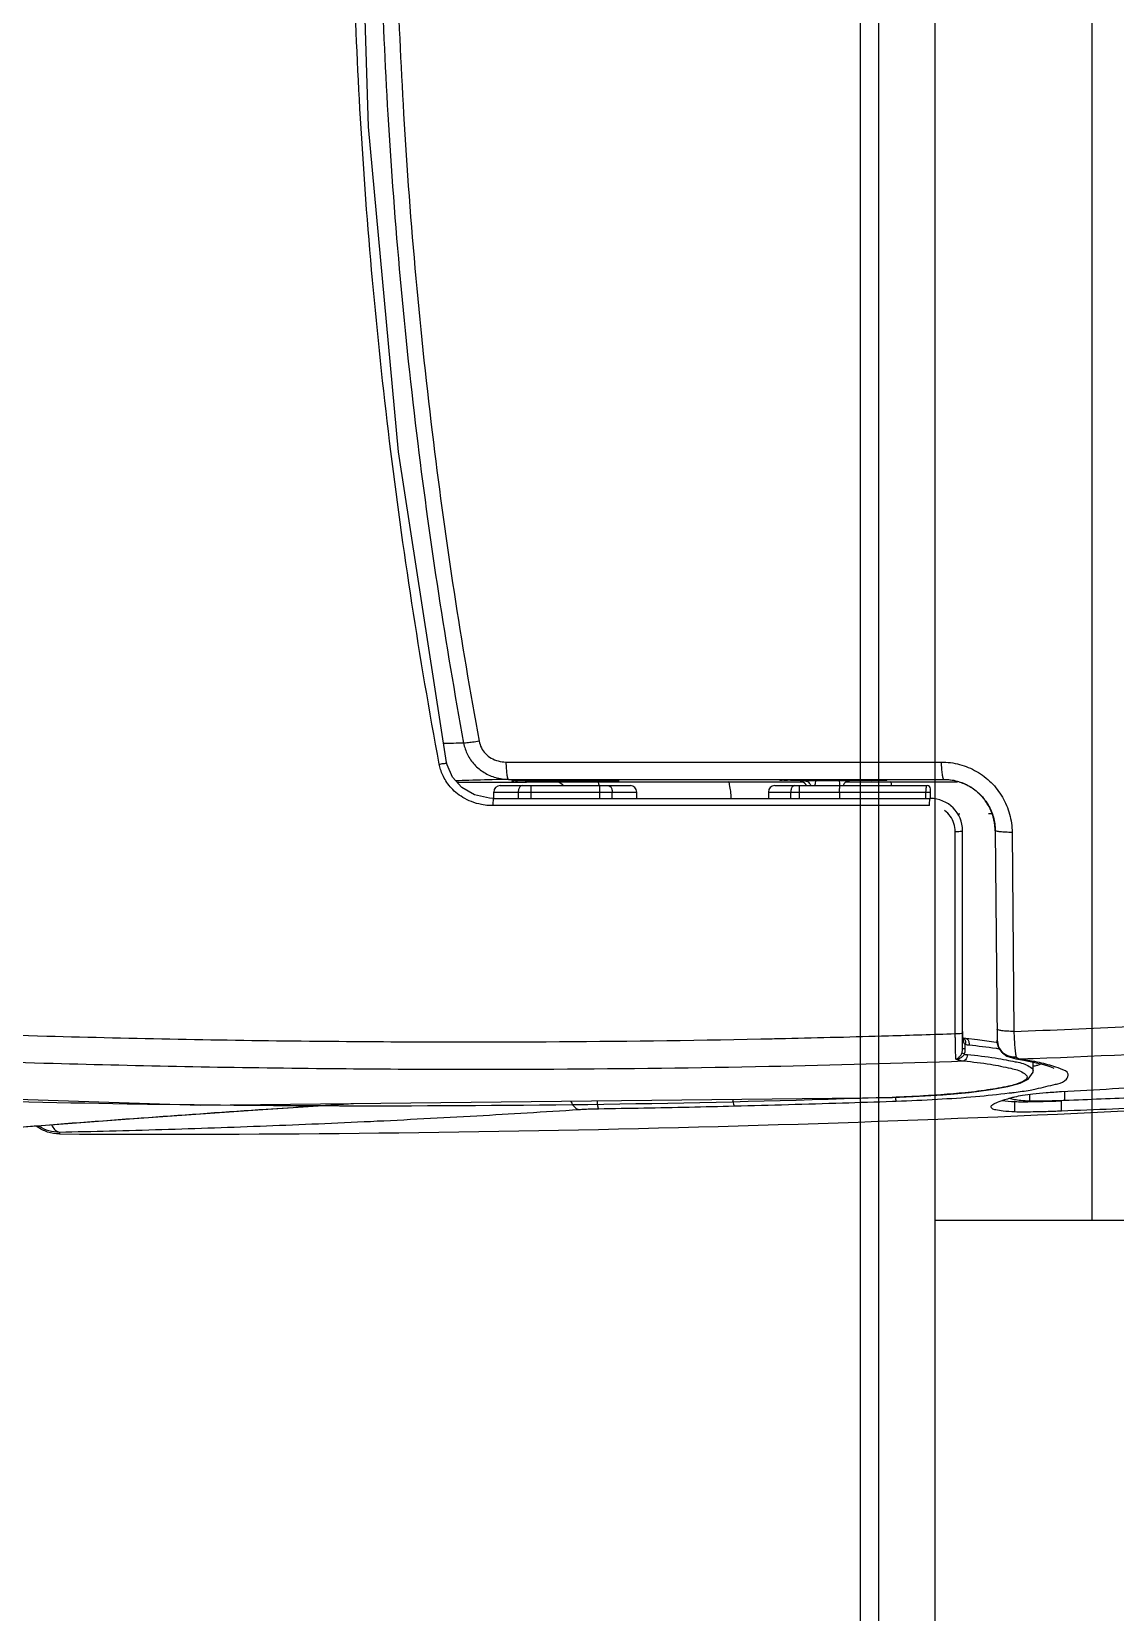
# Model space of a CAD drawing. Header units: millimetres. Extents: x 238075 to 303070, y -258150 to -205841.
# Drawn here: x 254608.1 to 254776.3, y -228400.5 to -228155.2 of the extents above; entities that cross this region are included whole.
import ezdxf

# ---------------------------------------------------------------- set-up
doc = ezdxf.new("R2010")
doc.units = ezdxf.units.MM
doc.header["$LTSCALE"] = 200
doc.layers.add('L4', color=4, linetype='Continuous')
doc.layers.add('아파트', color=253, linetype='Continuous')

msp = doc.modelspace()

# ---------------------------------------------------------------- linework, layer by layer
at = {"layer": 'L4'}
for p, q in [((254736.69, -228484.75), (254736.69, -227793.95)), ((254739.49, -227793.95), (254739.49, -228484.75)), ((254748.29, -228484.75, 0), (254748.29, -227793.95, 0)), ((254772.64, -228339.72), (254772.64, -227926.22)), ((254660.35, -228169.98), (254658.87, -228121.22)), ((254665.01, -228220.42), (254660.35, -228169.98)), ((254672.48, -228268.62), (254665.01, -228220.42)), ((254672.55, -228268.98), (254672.48, -228268.62)), ((254673.39, -228270.9), (254672.55, -228268.98)), ((254674.84, -228272.51), (254673.39, -228270.9)), ((254676.8, -228273.65), (254674.84, -228272.51)), ((254679.8, -228274.22), (254679.8, -228273.22)), ((254679.8, -228273.22), (254702, -228273.22)), ((254680.8, -228272.22), (254701, -228272.22)), ((254682.66, -228271.45), (254682.67, -228271.45)), ((254682.67, -228271.45), (254682.69, -228271.45)), ((254682.69, -228271.45), (254682.72, -228271.44)), ((254682.72, -228271.44), (254682.76, -228271.44)), ((254682.76, -228271.44), (254682.81, -228271.44)), ((254682.81, -228271.44), (254682.86, -228271.44)), ((254682.86, -228271.44), (254683, -228271.43)), ((254683, -228271.43), (254683.18, -228271.43)), ((254683.18, -228271.43), (254683.52, -228271.42)), ((254683.52, -228271.42), (254684.15, -228271.42)), ((254683.6, -228273.22), (254683.6, -228274.22)), ((254684.15, -228271.42), (254685.53, -228271.4)), ((254685.53, -228271.4), (254688.44, -228271.39)), ((254685.57, -228272.22), (254685.57, -228274.22)), ((254688.44, -228271.39), (254692.68, -228271.4)), ((254692.68, -228271.4), (254695.85, -228271.41)), ((254695.85, -228271.41), (254697.35, -228271.43)), ((254696.23, -228272.22), (254696.23, -228274.22)), ((254697.35, -228271.43), (254698.15, -228271.44)), ((254698.15, -228271.44), (254698.52, -228271.45)), ((254698.2, -228274.22), (254698.2, -228273.22)), ((254698.52, -228271.45), (254698.71, -228271.45)), ((254698.71, -228271.45), (254698.87, -228271.46)), ((254698.87, -228271.46), (254698.93, -228271.46)), ((254698.93, -228271.46), (254698.99, -228271.46)), ((254698.99, -228271.46), (254699.04, -228271.46)), ((254699.04, -228271.46), (254699.08, -228271.46)), ((254699.08, -228271.46), (254699.11, -228271.47)), ((254699.11, -228271.47), (254699.13, -228271.47)), ((254702, -228274.22), (254702, -228273.22)), ((254722.42, -228273.22), (254722.42, -228274.22)), ((254722.42, -228273.22), (254747.55, -228273.22)), ((254723.42, -228272.22), (254747.05, -228272.22)), ((254724.28, -228271.36), (254724.29, -228271.35)), ((254724.29, -228271.35), (254724.31, -228271.35)), ((254724.31, -228271.35), (254724.35, -228271.35)), ((254724.35, -228271.35), (254724.38, -228271.35)), ((254724.38, -228271.35), (254724.43, -228271.35)), ((254724.43, -228271.35), (254724.49, -228271.35)), ((254724.49, -228271.35), (254724.63, -228271.34)), ((254724.63, -228271.34), (254724.8, -228271.34)), ((254724.8, -228271.34), (254725.15, -228271.33)), ((254725.15, -228271.33), (254725.78, -228271.32)), ((254725.78, -228271.32), (254727.16, -228271.31)), ((254725.88, -228274.22), (254725.88, -228273.22)), ((254727.16, -228271.31), (254730.07, -228271.3)), ((254727.19, -228272.22), (254727.19, -228274.22)), ((254727.43, -228271.55), (254727.43, -228271.55)), ((254727.43, -228271.55), (254727.49, -228271.56)), ((254727.49, -228271.56), (254727.66, -228271.6)), ((254727.66, -228271.6), (254727.85, -228271.68)), ((254727.85, -228271.68), (254728.03, -228271.82)), ((254728.03, -228271.82), (254728.19, -228272.02)), ((254728.19, -228272.02), (254728.29, -228272.25)), ((254730.07, -228271.3), (254734.3, -228271.3)), ((254733.43, -228273.22), (254733.43, -228274.22)), ((254734.3, -228271.3), (254737.48, -228271.32)), ((254734.99, -228271.49), (254734.89, -228271.49)), ((254737.48, -228271.32), (254738.98, -228271.33)), ((254738.98, -228271.33), (254739.78, -228271.35)), ((254739.78, -228271.35), (254740.14, -228271.35)), ((254740.14, -228271.35), (254740.34, -228271.36)), ((254740.34, -228271.36), (254740.49, -228271.36)), ((254740.49, -228271.36), (254740.56, -228271.36)), ((254740.56, -228271.36), (254740.62, -228271.37)), ((254740.62, -228271.37), (254740.66, -228271.37)), ((254740.66, -228271.37), (254740.7, -228271.37)), ((254740.7, -228271.37), (254740.73, -228271.37)), ((254740.73, -228271.37), (254740.76, -228271.37)), ((254746.87, -228274.22), (254746.87, -228273.22)), ((254747.55, -228274.22), (254747.55, -228272.72)), ((254749.62, -228271.3), (254749.63, -228271.25)), ((254749.7, -228271.3), (254749.62, -228271.3)), ((254679.15, -228274.19), (254676.8, -228273.65)), ((254679.83, -228274.22), (254679.15, -228274.19)), ((254679.7, -228274.22), (254747.55, -228274.22)), ((254750.15, -228274.96), (254750.15, -228274.95)), ((254751.01, -228275.62), (254751.03, -228275.64)), ((254751.03, -228275.64), (254751.06, -228275.67)), ((254751.42, -228310.71), (254751.42, -228279.34)), ((254752.55, -228313.08), (254752.55, -228279.22)), ((254757.61, -228279.18), (254757.9, -228311.7)), ((254760.24, -228279.49), (254760.51, -228310.37)), ((254752.55, -228310.47), (254752.55, -228310.36)), ((254752.55, -228310.36), (254752.55, -228310.37)), ((254752.56, -228310.87), (254752.55, -228310.47)), ((254752.59, -228311.2), (254752.56, -228310.87)), ((254752.63, -228311.39), (254752.59, -228311.2)), ((254752.63, -228311.4), (254752.63, -228311.39)), ((254752.64, -228311.41), (254752.63, -228311.4)), ((254752.64, -228311.41), (254752.63, -228311.78)), ((254752.64, -228311.41), (254752.64, -228311.41)), ((254753, -228311.47), (254752.67, -228311.4)), ((254752.98, -228313.08), (254752.98, -228312.37)), ((254753.08, -228311.48), (254753, -228311.47)), ((254754.85, -228311.68), (254753.08, -228311.48)), ((254757.77, -228312.1), (254754.85, -228311.68)), ((254757.99, -228312.14), (254757.77, -228312.1)), ((254757.9, -228311.7), (254758.13, -228312.8)), ((254752.98, -228313.08), (254752.55, -228313.08)), ((254758.13, -228312.8), (254758.73, -228313.68)), ((254758.73, -228313.68), (254759.42, -228314.19)), ((254759.42, -228314.19), (254760.8, -228314.64)), ((254760.8, -228314.64), (254762.05, -228314.85)), ((254760.8, -228314.64), (254761.3, -228314.64)), ((254762.05, -228314.85), (254763.75, -228315.17)), ((254762.74, -228317.79), (254763.51, -228316.7)), ((254763.51, -228316.7), (254763.53, -228316.43)), ((254763.53, -228316.45), (254763.53, -228315.13)), ((254763.53, -228316.43), (254763.53, -228316.45)), ((254763.75, -228315.17), (254765.11, -228315.49)), ((254765.11, -228315.49), (254766.08, -228315.79)), ((254766.08, -228315.79), (254766.63, -228316.01)), ((254766.63, -228316.01), (254766.72, -228316.05)), ((254524.29, -228318.18), (254634.27, -228321.8)), ((254749.5, -228320.19), (254753.56, -228319.82)), ((254753.56, -228319.82), (254756.94, -228319.39)), ((254756.94, -228319.39), (254759.58, -228318.91)), ((254759.58, -228318.91), (254761.48, -228318.39)), ((254761.48, -228318.39), (254762.74, -228317.79)), ((254768.41, -228321.04), (254768.41, -228319.7)), ((254634.27, -228321.8), (254741.66, -228320.61)), ((254642.44, -228322.58), (254658.04, -228321.54)), ((254741.66, -228320.61), (254741.65, -228320.61)), ((254741.66, -228320.61), (254744.89, -228320.48)), ((254744.89, -228320.48), (254749.5, -228320.19)), ((254760.66, -228322.86), (254760.66, -228321.26)), ((254762.98, -228321.13), (254762.98, -228320.13)), ((254767.88, -228322.74), (254767.88, -228321.14)), ((254606.15, -228325.22), (254623.28, -228323.93)), ((254623.28, -228323.93), (254642.44, -228322.58)), ((254815.59, -228339.72), (254748.29, -228339.72, 0))]:
    msp.add_line(p, q, dxfattribs=at)
for points in [[(254659.13, -228168.68), (254658.2, -228152.88), (254657.73, -228137.05), (254657.73, -228121.22)], [(254661.99, -228121.22), (254661.99, -228136.85), (254662.45, -228152.47), (254663.37, -228168.07)], [(254664.45, -228121.22), (254664.45, -228136.82), (254664.9, -228152.41), (254665.81, -228167.98)], [(254663.65, -228218.78), (254661.62, -228202.14), (254660.11, -228185.43), (254659.13, -228168.68)], [(254663.37, -228168.07), (254664.37, -228185.14), (254665.92, -228202.17), (254668.01, -228219.14)], [(254665.81, -228167.98), (254666.81, -228185.02), (254668.35, -228202.02), (254670.44, -228218.95)], [(254671.35, -228268.91), (254668.26, -228252.29), (254665.69, -228235.57), (254663.65, -228218.78)], [(254668.01, -228219.14), (254669.93, -228234.7), (254672.3, -228250.2), (254675.13, -228265.62)], [(254670.44, -228218.95), (254672.35, -228234.48), (254674.72, -228249.95), (254677.53, -228265.34)], [(254675.13, -228265.62), (254674.1, -228265.65), (254673.06, -228265.68), (254672.02, -228265.7)], [(254675.65, -228265.6), (254675.48, -228265.62), (254675.31, -228265.63), (254675.13, -228265.62)], [(254675.13, -228265.62), (254675.25, -228266.24), (254675.45, -228266.84), (254675.73, -228267.4)], [(254676.49, -228265.5), (254676.21, -228265.54), (254675.93, -228265.57), (254675.65, -228265.6)], [(254677.53, -228265.34), (254677.19, -228265.4), (254676.84, -228265.46), (254676.49, -228265.5)], [(254677.53, -228265.34), (254677.6, -228265.7), (254677.72, -228266.04), (254677.88, -228266.36)], [(254675.73, -228267.4), (254676.02, -228267.97), (254676.38, -228268.49), (254676.81, -228268.96)], [(254677.88, -228266.36), (254678.05, -228266.69), (254678.27, -228266.99), (254678.52, -228267.26)], [(254678.52, -228267.26), (254678.78, -228267.53), (254679.08, -228267.76), (254679.41, -228267.95)], [(254679.41, -228267.95), (254679.75, -228268.15), (254680.12, -228268.3), (254680.49, -228268.4)], [(254671.35, -228268.91), (254671.57, -228268.87), (254671.73, -228268.8), (254671.99, -228268.78)], [(254671.56, -228269.73), (254671.47, -228269.46), (254671.41, -228269.19), (254671.35, -228268.91)], [(254671.89, -228270.6), (254671.76, -228270.32), (254671.65, -228270.03), (254671.56, -228269.73)], [(254672.38, -228271.5), (254672.19, -228271.21), (254672.03, -228270.91), (254671.89, -228270.6)], [(254671.99, -228268.78), (254672.19, -228268.77), (254672.45, -228268.79), (254672.47, -228268.62)], [(254676.81, -228268.96), (254677.25, -228269.44), (254677.75, -228269.85), (254678.31, -228270.18)], [(254678.31, -228270.18), (254678.87, -228270.53), (254679.48, -228270.79), (254680.11, -228270.97)], [(254680.49, -228268.4), (254680.89, -228268.51), (254681.29, -228268.56), (254681.69, -228268.56)], [(254681.69, -228268.56), (254681.7, -228268.91), (254681.71, -228269.25), (254681.74, -228269.6)], [(254681.69, -228268.56), (254693.22, -228268.56), (254704.74, -228268.56), (254716.26, -228268.56)], [(254681.74, -228269.6), (254681.76, -228269.9), (254681.79, -228270.2), (254681.83, -228270.47)], [(254681.83, -228270.47), (254681.86, -228270.65), (254681.89, -228270.82), (254681.95, -228271.04)], [(254716.26, -228268.56), (254727.25, -228268.56), (254738.25, -228268.56), (254749.24, -228268.56)], [(254749.24, -228268.56), (254749.25, -228268.91), (254749.26, -228269.25), (254749.28, -228269.6)], [(254749.24, -228268.56), (254750.2, -228268.56), (254751.16, -228268.69), (254752.09, -228268.94)], [(254749.28, -228269.6), (254749.3, -228269.9), (254749.33, -228270.2), (254749.37, -228270.47)], [(254749.37, -228270.47), (254749.4, -228270.65), (254749.43, -228270.82), (254749.49, -228271.04)], [(254752.09, -228268.94), (254753.01, -228269.18), (254753.9, -228269.55), (254754.73, -228270.03)], [(254754.73, -228270.03), (254755.55, -228270.5), (254756.32, -228271.09), (254756.99, -228271.76)], [(254673.04, -228272.4), (254672.8, -228272.12), (254672.58, -228271.82), (254672.38, -228271.5)], [(254673.91, -228273.27), (254673.6, -228273), (254673.31, -228272.71), (254673.04, -228272.4)], [(254675.93, -228271.42), (254675.25, -228271.43), (254674.58, -228271.45), (254673.9, -228271.47)], [(254675.01, -228274.05), (254674.62, -228273.82), (254674.26, -228273.56), (254673.91, -228273.27)], [(254674.12, -228271.71), (254676.34, -228271.7), (254678.57, -228271.69), (254680.8, -228271.68)], [(254680.77, -228271.28), (254679.16, -228271.33), (254677.54, -228271.37), (254675.93, -228271.42)], [(254680.8, -228272.22), (254680.25, -228272.22), (254679.8, -228272.67), (254679.8, -228273.22)], [(254680.11, -228270.97), (254680.76, -228271.15), (254681.43, -228271.25), (254682.1, -228271.25)], [(254681.18, -228271.27), (254681.04, -228271.28), (254680.91, -228271.28), (254680.77, -228271.28)], [(254680.8, -228271.68), (254680.93, -228271.68), (254681.07, -228271.68), (254681.2, -228271.68)], [(254682.1, -228271.25), (254681.79, -228271.25), (254681.49, -228271.26), (254681.18, -228271.27)], [(254681.2, -228271.68), (254681.69, -228271.68), (254682.17, -228271.68), (254682.66, -228271.67)], [(254681.95, -228271.04), (254681.98, -228271.14), (254682.02, -228271.24), (254682.1, -228271.25)], [(254682.1, -228271.25), (254693.62, -228271.25), (254705.14, -228271.25), (254716.66, -228271.25)], [(254682.6, -228271.46), (254682.6, -228271.35), (254682.82, -228271.41), (254682.93, -228271.43)], [(254683.01, -228271.48), (254682.88, -228271.51), (254682.6, -228271.59), (254682.6, -228271.46)], [(254682.66, -228271.67), (254682.74, -228271.67), (254682.82, -228271.67), (254682.9, -228271.67)], [(254682.9, -228271.67), (254682.97, -228271.67), (254683.03, -228271.67), (254683.1, -228271.67)], [(254682.93, -228271.43), (254683.29, -228271.52), (254683.66, -228271.45), (254684.04, -228271.42)], [(254684.22, -228271.5), (254683.82, -228271.44), (254683.41, -228271.39), (254683.01, -228271.48)], [(254683.1, -228271.67), (254683.48, -228271.67), (254683.87, -228271.67), (254684.25, -228271.67)], [(254683.68, -228272.72), (254683.62, -228272.88), (254683.6, -228273.05), (254683.6, -228273.22)], [(254683.92, -228272.36), (254683.81, -228272.45), (254683.73, -228272.59), (254683.68, -228272.72)], [(254684.25, -228272.22), (254684.14, -228272.22), (254684.02, -228272.28), (254683.92, -228272.36)], [(254684.04, -228271.42), (254684.64, -228271.36), (254685.24, -228271.39), (254685.84, -228271.4)], [(254686.1, -228271.52), (254685.47, -228271.53), (254684.84, -228271.59), (254684.22, -228271.5)], [(254684.25, -228271.67), (254684.69, -228271.67), (254685.13, -228271.66), (254685.57, -228271.66)], [(254685.57, -228271.66), (254685.6, -228271.66), (254685.64, -228271.66), (254685.68, -228271.66)], [(254685.68, -228271.66), (254686.93, -228271.66), (254688.18, -228271.65), (254689.42, -228271.65)], [(254685.84, -228271.4), (254686.61, -228271.42), (254687.38, -228271.4), (254688.15, -228271.39)], [(254688.46, -228271.53), (254687.67, -228271.52), (254686.88, -228271.5), (254686.1, -228271.52)], [(254688.15, -228271.39), (254689.02, -228271.39), (254689.88, -228271.39), (254690.74, -228271.39)], [(254691.06, -228271.54), (254690.19, -228271.54), (254689.32, -228271.54), (254688.46, -228271.53)], [(254689.42, -228271.65), (254690.11, -228271.64), (254690.79, -228271.64), (254691.47, -228271.64)], [(254690.44, -228272.04), (254690.15, -228271.82), (254689.79, -228271.65), (254689.42, -228271.65)], [(254690.62, -228272.19), (254690.57, -228272.14), (254690.51, -228272.09), (254690.44, -228272.04)], [(254690.74, -228271.39), (254691.61, -228271.39), (254692.47, -228271.39), (254693.34, -228271.4)], [(254693.65, -228271.54), (254692.78, -228271.55), (254691.92, -228271.54), (254691.06, -228271.54)], [(254691.47, -228271.64), (254692.2, -228271.64), (254692.93, -228271.64), (254693.65, -228271.63)], [(254693.34, -228271.4), (254694.13, -228271.41), (254694.92, -228271.43), (254695.7, -228271.41)], [(254695.96, -228271.53), (254695.19, -228271.51), (254694.42, -228271.53), (254693.65, -228271.54)], [(254693.65, -228271.63), (254694.41, -228271.63), (254695.17, -228271.63), (254695.93, -228271.63)], [(254695.7, -228271.41), (254696.32, -228271.4), (254696.95, -228271.37), (254697.58, -228271.43)], [(254695.93, -228271.63), (254695.99, -228271.63), (254696.05, -228271.63), (254696.11, -228271.63)], [(254696.12, -228272.02), (254696.1, -228271.87), (254696.07, -228271.65), (254695.93, -228271.63)], [(254697.54, -228271.54), (254697.01, -228271.58), (254696.48, -228271.54), (254695.96, -228271.53)], [(254696.11, -228271.63), (254696.15, -228271.63), (254696.19, -228271.63), (254696.23, -228271.63)], [(254696.15, -228272.22), (254696.14, -228272.16), (254696.13, -228272.1), (254696.12, -228272.02)], [(254696.23, -228271.63), (254696.67, -228271.63), (254697.11, -228271.63), (254697.54, -228271.63)], [(254697.76, -228271.51), (254697.69, -228271.53), (254697.61, -228271.53), (254697.54, -228271.54)], [(254697.54, -228271.63), (254697.83, -228271.63), (254698.11, -228271.63), (254698.4, -228271.63)], [(254697.54, -228272.22), (254697.66, -228272.22), (254697.78, -228272.28), (254697.87, -228272.36)], [(254697.58, -228271.43), (254697.98, -228271.47), (254698.39, -228271.54), (254698.79, -228271.45)], [(254698.87, -228271.5), (254698.51, -228271.41), (254698.13, -228271.46), (254697.76, -228271.51)], [(254697.87, -228272.36), (254697.99, -228272.45), (254698.06, -228272.59), (254698.11, -228272.72)], [(254698.11, -228272.72), (254698.17, -228272.88), (254698.2, -228273.05), (254698.2, -228273.22)], [(254698.4, -228271.63), (254698.5, -228271.63), (254698.6, -228271.63), (254698.7, -228271.63)], [(254698.7, -228271.63), (254698.77, -228271.63), (254698.83, -228271.63), (254698.9, -228271.63)], [(254698.79, -228271.45), (254698.82, -228271.44), (254698.85, -228271.44), (254698.88, -228271.43)], [(254699.2, -228271.48), (254699.2, -228271.59), (254698.97, -228271.52), (254698.87, -228271.5)], [(254698.88, -228271.43), (254698.98, -228271.4), (254699.2, -228271.37), (254699.2, -228271.48)], [(254698.9, -228271.63), (254698.98, -228271.63), (254699.05, -228271.63), (254699.13, -228271.63)], [(254699.13, -228271.63), (254699.62, -228271.63), (254700.11, -228271.63), (254700.59, -228271.64)], [(254700.59, -228271.64), (254700.73, -228271.64), (254700.86, -228271.64), (254701, -228271.64)], [(254701, -228271.64), (254701.56, -228271.64), (254702.13, -228271.64), (254702.69, -228271.64)], [(254702, -228273.22), (254702, -228272.67), (254701.55, -228272.22), (254701, -228272.22)], [(254702.69, -228271.64), (254704.94, -228271.64), (254707.19, -228271.64), (254709.45, -228271.64)], [(254709.45, -228271.64), (254711.7, -228271.64), (254713.95, -228271.64), (254716.2, -228271.64)], [(254716.2, -228271.64), (254718.61, -228271.64), (254721.02, -228271.64), (254723.42, -228271.64)], [(254716.4, -228272.04), (254716.37, -228271.86), (254716.35, -228271.66), (254716.2, -228271.64)], [(254716.57, -228273.11), (254716.53, -228272.77), (254716.46, -228272.47), (254716.4, -228272.04)], [(254716.66, -228274.22), (254716.64, -228273.85), (254716.61, -228273.46), (254716.57, -228273.11)], [(254716.66, -228271.25), (254719.2, -228271.25), (254721.74, -228271.25), (254724.28, -228271.25)], [(254723.42, -228272.22), (254722.87, -228272.22), (254722.42, -228272.67), (254722.42, -228273.22)], [(254723.42, -228271.64), (254723.71, -228271.64), (254724, -228271.64), (254724.28, -228271.64)], [(254724.22, -228271.36), (254724.22, -228271.25), (254724.45, -228271.32), (254724.55, -228271.34)], [(254724.64, -228271.39), (254724.45, -228271.43), (254724.23, -228271.5), (254724.22, -228271.36)], [(254724.28, -228271.25), (254729.77, -228271.25), (254735.26, -228271.25), (254740.76, -228271.25)], [(254724.28, -228271.64), (254724.38, -228271.64), (254724.47, -228271.64), (254724.57, -228271.64)], [(254724.55, -228271.34), (254724.91, -228271.43), (254725.29, -228271.36), (254725.66, -228271.32)], [(254724.57, -228271.64), (254724.62, -228271.64), (254724.66, -228271.64), (254724.71, -228271.64)], [(254725.85, -228271.41), (254725.49, -228271.36), (254725.19, -228271.26), (254724.64, -228271.39)], [(254724.71, -228271.64), (254724.81, -228271.64), (254724.91, -228271.64), (254725.01, -228271.64)], [(254725.01, -228271.64), (254725.17, -228271.64), (254725.33, -228271.64), (254725.49, -228271.64)], [(254725.49, -228271.64), (254725.84, -228271.64), (254726.19, -228271.64), (254726.54, -228271.64)], [(254725.66, -228271.32), (254726.27, -228271.27), (254726.87, -228271.3), (254727.47, -228271.31)], [(254727.72, -228271.43), (254727.07, -228271.44), (254726.4, -228271.49), (254725.85, -228271.41)], [(254725.97, -228272.72), (254725.91, -228272.88), (254725.88, -228273.05), (254725.88, -228273.22)], [(254726.21, -228272.36), (254726.09, -228272.45), (254726.02, -228272.59), (254725.97, -228272.72)], [(254726.54, -228272.22), (254726.42, -228272.22), (254726.3, -228272.28), (254726.21, -228272.36)], [(254726.54, -228271.64), (254726.68, -228271.64), (254726.82, -228271.64), (254726.96, -228271.64)], [(254726.96, -228271.64), (254727.04, -228271.64), (254727.12, -228271.64), (254727.19, -228271.64)], [(254727.19, -228271.64), (254727.24, -228271.64), (254727.28, -228271.64), (254727.32, -228271.64)], [(254727.35, -228271.54), (254727.32, -228271.55), (254727.41, -228271.56), (254727.44, -228271.56)], [(254727.32, -228271.64), (254727.36, -228271.64), (254727.4, -228271.64), (254727.43, -228271.64)], [(254727.43, -228271.53), (254727.41, -228271.54), (254727.38, -228271.54), (254727.35, -228271.54)], [(254727.35, -228271.54), (254727.51, -228271.54), (254727.67, -228271.58), (254727.81, -228271.66)], [(254727.68, -228271.51), (254727.6, -228271.52), (254727.52, -228271.53), (254727.43, -228271.53)], [(254727.43, -228271.64), (254727.54, -228271.64), (254727.65, -228271.64), (254727.75, -228271.64)], [(254727.47, -228271.31), (254728.23, -228271.32), (254729.01, -228271.31), (254729.78, -228271.3)], [(254727.93, -228271.49), (254727.85, -228271.49), (254727.77, -228271.5), (254727.68, -228271.51)], [(254730.08, -228271.44), (254729.3, -228271.43), (254728.54, -228271.41), (254727.72, -228271.43)], [(254727.81, -228271.66), (254727.83, -228271.66), (254727.84, -228271.67), (254727.85, -228271.68)], [(254727.85, -228271.68), (254728, -228271.76), (254728.13, -228271.89), (254728.21, -228272.04)], [(254728.02, -228271.48), (254727.99, -228271.48), (254727.96, -228271.48), (254727.93, -228271.49)], [(254728.12, -228271.47), (254728.09, -228271.47), (254728.05, -228271.47), (254728.02, -228271.48)], [(254728.02, -228271.48), (254728.19, -228271.48), (254728.37, -228271.53), (254728.51, -228271.61)], [(254728.32, -228271.47), (254728.26, -228271.47), (254728.19, -228271.47), (254728.12, -228271.47)], [(254728.21, -228272.04), (254728.23, -228272.08), (254728.25, -228272.11), (254728.27, -228272.15)], [(254728.59, -228271.47), (254728.5, -228271.47), (254728.41, -228271.47), (254728.32, -228271.47)], [(254728.51, -228271.61), (254728.55, -228271.63), (254728.59, -228271.66), (254728.62, -228271.69)], [(254728.86, -228271.47), (254728.77, -228271.47), (254728.68, -228271.47), (254728.59, -228271.47)], [(254728.62, -228271.69), (254728.73, -228271.76), (254728.81, -228271.87), (254728.88, -228271.98)], [(254729.14, -228271.47), (254729.05, -228271.47), (254728.96, -228271.47), (254728.86, -228271.47)], [(254728.88, -228271.98), (254728.88, -228271.98), (254728.88, -228271.98), (254728.88, -228271.99)], [(254728.88, -228271.99), (254728.92, -228272.06), (254728.95, -228272.14), (254728.98, -228272.21)], [(254729.4, -228271.47), (254729.31, -228271.47), (254729.23, -228271.47), (254729.14, -228271.47)], [(254729.64, -228271.47), (254729.56, -228271.47), (254729.48, -228271.47), (254729.4, -228271.47)], [(254729.66, -228271.97), (254729.65, -228272.05), (254729.64, -228272.14), (254729.63, -228272.22)], [(254729.86, -228271.47), (254729.79, -228271.47), (254729.72, -228271.47), (254729.64, -228271.47)], [(254729.74, -228271.6), (254729.69, -228271.74), (254729.67, -228271.85), (254729.66, -228271.97)], [(254729.86, -228271.47), (254729.8, -228271.47), (254729.77, -228271.54), (254729.74, -228271.6)], [(254729.78, -228271.3), (254730.64, -228271.29), (254731.5, -228271.3), (254732.36, -228271.3)], [(254731.59, -228271.47), (254731.01, -228271.47), (254730.44, -228271.47), (254729.86, -228271.47)], [(254732.68, -228271.45), (254731.81, -228271.45), (254730.94, -228271.45), (254730.08, -228271.44)], [(254733.39, -228271.47), (254732.79, -228271.47), (254732.19, -228271.47), (254731.59, -228271.47)], [(254732.36, -228271.3), (254733.23, -228271.3), (254734.1, -228271.3), (254734.97, -228271.31)], [(254735.27, -228271.44), (254734.41, -228271.45), (254733.55, -228271.45), (254732.68, -228271.45)], [(254733.83, -228271.47), (254733.68, -228271.47), (254733.53, -228271.47), (254733.39, -228271.47)], [(254733.39, -228271.47), (254733.43, -228271.48), (254733.43, -228271.55), (254733.42, -228271.61)], [(254733.42, -228271.61), (254733.42, -228271.77), (254733.44, -228271.86), (254733.45, -228271.98)], [(254733.43, -228273.22), (254733.43, -228273.06), (254733.44, -228272.88), (254733.46, -228272.72)], [(254733.45, -228271.98), (254733.46, -228272.05), (254733.46, -228272.14), (254733.46, -228272.22)], [(254733.46, -228272.72), (254733.47, -228272.61), (254733.49, -228272.5), (254733.52, -228272.36)], [(254733.52, -228272.36), (254733.54, -228272.29), (254733.56, -228272.22), (254733.61, -228272.22)], [(254734.22, -228271.48), (254734.09, -228271.48), (254733.96, -228271.48), (254733.83, -228271.47)], [(254734.13, -228271.99), (254734.09, -228272.06), (254734.06, -228272.14), (254734.03, -228272.21)], [(254734.49, -228271.62), (254734.34, -228271.71), (254734.21, -228271.84), (254734.13, -228271.99)], [(254734.52, -228271.48), (254734.41, -228271.48), (254734.32, -228271.48), (254734.22, -228271.48)], [(254734.47, -228271.64), (254734.61, -228271.64), (254734.75, -228271.64), (254734.89, -228271.64)], [(254734.89, -228271.5), (254734.75, -228271.51), (254734.62, -228271.55), (254734.49, -228271.62)], [(254734.74, -228271.48), (254734.68, -228271.48), (254734.6, -228271.48), (254734.52, -228271.48)], [(254734.88, -228271.48), (254734.8, -228271.48), (254734.78, -228271.48), (254734.74, -228271.48)], [(254734.87, -228271.5), (254734.88, -228271.5), (254734.89, -228271.5), (254734.89, -228271.5)], [(254734.99, -228271.49), (254735.03, -228271.49), (254734.94, -228271.48), (254734.88, -228271.48)], [(254734.89, -228271.5), (254734.93, -228271.5), (254734.96, -228271.49), (254734.99, -228271.49)], [(254734.89, -228271.64), (254734.93, -228271.64), (254734.96, -228271.64), (254734.99, -228271.64)], [(254734.97, -228271.31), (254735.75, -228271.31), (254736.54, -228271.33), (254737.33, -228271.32)], [(254734.99, -228271.64), (254735.68, -228271.64), (254736.36, -228271.64), (254737.04, -228271.64)], [(254737.58, -228271.44), (254736.81, -228271.42), (254736.04, -228271.44), (254735.27, -228271.44)], [(254737.04, -228271.64), (254737.31, -228271.64), (254737.58, -228271.64), (254737.85, -228271.64)], [(254737.33, -228271.32), (254737.95, -228271.31), (254738.57, -228271.28), (254739.2, -228271.34)], [(254739.39, -228271.42), (254738.78, -228271.48), (254738.18, -228271.45), (254737.58, -228271.44)], [(254737.85, -228271.64), (254737.93, -228271.64), (254738.01, -228271.64), (254738.09, -228271.64)], [(254738.09, -228271.64), (254738.23, -228271.64), (254738.37, -228271.64), (254738.51, -228271.64)], [(254738.51, -228271.64), (254738.72, -228271.64), (254738.93, -228271.64), (254739.15, -228271.64)], [(254739.15, -228271.64), (254739.44, -228271.64), (254739.74, -228271.64), (254740.04, -228271.64)], [(254739.2, -228271.34), (254739.61, -228271.38), (254740.02, -228271.45), (254740.41, -228271.36)], [(254740.49, -228271.4), (254740.13, -228271.32), (254739.76, -228271.39), (254739.39, -228271.42)], [(254740.04, -228271.64), (254740.2, -228271.64), (254740.36, -228271.64), (254740.52, -228271.64)], [(254740.41, -228271.36), (254740.44, -228271.35), (254740.47, -228271.34), (254740.5, -228271.34)], [(254740.82, -228271.38), (254740.83, -228271.49), (254740.6, -228271.43), (254740.49, -228271.4)], [(254740.5, -228271.34), (254740.61, -228271.31), (254740.82, -228271.27), (254740.82, -228271.38)], [(254740.52, -228271.64), (254740.6, -228271.64), (254740.68, -228271.64), (254740.76, -228271.64)], [(254740.76, -228271.25), (254743.71, -228271.25), (254746.67, -228271.25), (254749.63, -228271.25)], [(254740.76, -228271.64), (254740.94, -228271.64), (254741.13, -228271.64), (254741.32, -228271.64)], [(254741.52, -228272.03), (254741.5, -228271.89), (254741.46, -228271.66), (254741.32, -228271.64)], [(254741.32, -228271.64), (254741.38, -228271.64), (254741.44, -228271.64), (254741.5, -228271.64)], [(254741.5, -228271.64), (254741.54, -228271.64), (254741.58, -228271.64), (254741.62, -228271.64)], [(254741.55, -228272.22), (254741.54, -228272.16), (254741.53, -228272.1), (254741.52, -228272.03)], [(254741.62, -228271.64), (254742.99, -228271.64), (254744.37, -228271.64), (254745.74, -228271.64)], [(254745.74, -228271.64), (254746.17, -228271.64), (254746.61, -228271.64), (254747.04, -228271.64)], [(254746.87, -228273.22), (254746.87, -228273.15), (254746.88, -228273.09), (254746.88, -228273.02)], [(254746.88, -228273.02), (254746.88, -228272.95), (254746.88, -228272.87), (254746.89, -228272.8)], [(254746.89, -228272.8), (254746.9, -228272.73), (254746.9, -228272.66), (254746.91, -228272.59)], [(254746.91, -228272.59), (254746.92, -228272.53), (254746.94, -228272.47), (254746.95, -228272.41)], [(254746.95, -228272.41), (254746.95, -228272.36), (254746.96, -228272.31), (254746.98, -228272.27)], [(254746.98, -228272.27), (254746.99, -228272.25), (254747.02, -228272.22), (254747.05, -228272.22)], [(254747.04, -228271.64), (254747.98, -228271.64), (254748.92, -228271.63), (254749.86, -228271.63)], [(254747.55, -228272.72), (254747.55, -228272.45), (254747.32, -228272.22), (254747.05, -228272.22)], [(254749.49, -228271.04), (254749.51, -228271.14), (254749.54, -228271.24), (254749.62, -228271.25)], [(254751.52, -228271.53), (254750.9, -228271.38), (254750.26, -228271.3), (254749.62, -228271.3)], [(254749.63, -228271.25), (254750.32, -228271.25), (254751.02, -228271.34), (254751.69, -228271.52)], [(254749.86, -228271.63), (254750.5, -228271.63), (254751.14, -228271.62), (254751.78, -228271.62)], [(254753.23, -228272.15), (254752.68, -228271.88), (254752.11, -228271.67), (254751.52, -228271.53)], [(254751.69, -228271.52), (254752.36, -228271.7), (254753.01, -228271.96), (254753.61, -228272.31)], [(254754.38, -228272.86), (254754.02, -228272.59), (254753.63, -228272.35), (254753.23, -228272.15)], [(254753.61, -228272.31), (254754.21, -228272.66), (254754.76, -228273.08), (254755.25, -228273.57)], [(254754.66, -228273.08), (254754.57, -228273), (254754.47, -228272.93), (254754.38, -228272.86)], [(254754.82, -228273.21), (254754.77, -228273.17), (254754.71, -228273.12), (254754.66, -228273.08)], [(254755.62, -228274), (254755.37, -228273.72), (254755.11, -228273.46), (254754.82, -228273.21)], [(254756.99, -228271.76), (254757.67, -228272.43), (254758.25, -228273.19), (254758.73, -228274.01)], [(254676.34, -228274.71), (254675.88, -228274.53), (254675.43, -228274.31), (254675.01, -228274.05)], [(254677.91, -228275.16), (254677.37, -228275.06), (254676.85, -228274.91), (254676.34, -228274.71)], [(254679.02, -228275.31), (254678.65, -228275.28), (254678.27, -228275.23), (254677.91, -228275.16)], [(254679.7, -228275.33), (254679.47, -228275.33), (254679.25, -228275.32), (254679.02, -228275.31)], [(254679.7, -228275.33), (254679.7, -228275.15), (254679.7, -228274.97), (254679.71, -228274.79)], [(254679.84, -228275.33), (254679.79, -228275.33), (254679.75, -228275.33), (254679.7, -228275.33)], [(254679.71, -228274.79), (254679.73, -228274.65), (254679.75, -228274.51), (254679.76, -228274.38)], [(254679.76, -228274.38), (254679.77, -228274.32), (254679.78, -228274.22), (254679.84, -228274.22)], [(254702.66, -228275.33), (254695.05, -228275.33), (254687.44, -228275.33), (254679.84, -228275.33)], [(254714.73, -228275.33), (254710.7, -228275.33), (254706.68, -228275.33), (254702.66, -228275.33)], [(254715.13, -228275.33), (254714.99, -228275.33), (254714.86, -228275.33), (254714.73, -228275.33)], [(254725.23, -228275.33), (254721.86, -228275.33), (254718.49, -228275.33), (254715.13, -228275.33)], [(254747.42, -228275.33), (254740.02, -228275.33), (254732.62, -228275.33), (254725.23, -228275.33)], [(254747.42, -228275.33), (254747.41, -228275.15), (254747.41, -228274.95), (254747.43, -228274.79)], [(254747.43, -228274.79), (254747.44, -228274.66), (254747.46, -228274.55), (254747.48, -228274.38)], [(254747.48, -228274.38), (254747.48, -228274.3), (254747.49, -228274.22), (254747.55, -228274.22)], [(254752.55, -228279.22), (254752.55, -228276.46), (254750.31, -228274.22), (254747.55, -228274.22)], [(254755.25, -228273.57), (254755.39, -228273.7), (254755.52, -228273.84), (254755.64, -228273.98)], [(254755.81, -228274.22), (254755.75, -228274.15), (254755.69, -228274.07), (254755.62, -228274)], [(254755.64, -228273.98), (254755.82, -228274.19), (254755.99, -228274.4), (254756.15, -228274.63)], [(254756.13, -228274.64), (254756.03, -228274.5), (254755.92, -228274.36), (254755.81, -228274.22)], [(254756.63, -228275.44), (254756.48, -228275.16), (254756.31, -228274.9), (254756.13, -228274.64)], [(254756.15, -228274.63), (254756.28, -228274.81), (254756.4, -228275), (254756.52, -228275.2)], [(254756.52, -228275.2), (254756.87, -228275.8), (254757.14, -228276.45), (254757.33, -228277.12)], [(254756.67, -228275.51), (254756.66, -228275.49), (254756.64, -228275.46), (254756.63, -228275.44)], [(254757.24, -228276.88), (254757.1, -228276.41), (254756.9, -228275.95), (254756.67, -228275.51)], [(254758.73, -228274.01), (254759.22, -228274.84), (254759.59, -228275.72), (254759.84, -228276.65)], [(254750.65, -228276.98), (254750.41, -228276.65), (254750.11, -228276.34), (254749.77, -228276.1)], [(254751.22, -228278.1), (254751.09, -228277.7), (254750.9, -228277.32), (254750.65, -228276.98)], [(254751.42, -228279.34), (254751.42, -228278.92), (254751.35, -228278.49), (254751.22, -228278.1)], [(254751.75, -228276.59), (254751.87, -228276.59), (254752, -228276.59), (254752.13, -228276.59)], [(254756.55, -228276.57), (254756.74, -228276.57), (254756.92, -228276.57), (254757.11, -228276.57)], [(254757.39, -228277.41), (254757.35, -228277.23), (254757.3, -228277.05), (254757.24, -228276.88)], [(254757.33, -228277.12), (254757.51, -228277.79), (254757.61, -228278.48), (254757.61, -228279.18)], [(254757.52, -228278.06), (254757.49, -228277.84), (254757.44, -228277.63), (254757.39, -228277.41)], [(254757.61, -228279.11), (254757.61, -228278.76), (254757.57, -228278.41), (254757.52, -228278.06)], [(254759.84, -228276.65), (254760.1, -228277.57), (254760.23, -228278.53), (254760.24, -228279.49)], [(254751.42, -228279.34), (254751.6, -228279.34), (254751.8, -228279.34), (254751.97, -228279.33)], [(254751.97, -228279.33), (254752.1, -228279.31), (254752.21, -228279.29), (254752.39, -228279.28)], [(254752.39, -228279.28), (254752.46, -228279.28), (254752.55, -228279.28), (254752.55, -228279.22)], [(254757.62, -228279.22), (254757.61, -228279.19), (254757.61, -228279.15), (254757.61, -228279.11)], [(254757.81, -228279.29), (254757.72, -228279.27), (254757.62, -228279.25), (254757.61, -228279.18)], [(254758.37, -228279.39), (254758.19, -228279.37), (254758.04, -228279.34), (254757.81, -228279.29)], [(254759.21, -228279.46), (254758.92, -228279.44), (254758.63, -228279.42), (254758.37, -228279.39)], [(254760.24, -228279.49), (254759.9, -228279.48), (254759.56, -228279.48), (254759.21, -228279.46)], [(254564.65, -228309.4), (254579.91, -228310.1), (254595.18, -228310.66), (254610.45, -228311.08)], [(254758.08, -228310.14), (254757.99, -228310.11), (254757.88, -228310.08), (254757.88, -228310)], [(254760.51, -228310.37), (254772.48, -228309.91), (254784.44, -228309.36), (254796.39, -228308.71)], [(254610.45, -228311.08), (254624.03, -228311.46), (254637.61, -228311.72), (254651.19, -228311.86)], [(254651.19, -228311.86), (254663.45, -228311.99), (254675.7, -228312.03), (254687.95, -228311.96)], [(254687.95, -228311.96), (254699.04, -228311.9), (254710.14, -228311.76), (254721.23, -228311.53)], [(254721.23, -228311.53), (254722.18, -228311.51), (254723.12, -228311.49), (254724.07, -228311.47)], [(254724.07, -228311.47), (254726.72, -228311.41), (254729.37, -228311.35), (254732.02, -228311.28)], [(254732.02, -228311.28), (254732.38, -228311.27), (254732.75, -228311.27), (254733.12, -228311.26)], [(254733.12, -228311.26), (254735.73, -228311.19), (254738.35, -228311.12), (254740.97, -228311.04)], [(254740.97, -228311.04), (254741, -228311.04), (254741.03, -228311.04), (254741.06, -228311.04)], [(254741.06, -228311.04), (254744.51, -228310.93), (254747.97, -228310.82), (254751.42, -228310.71)], [(254751.42, -228310.71), (254751.6, -228310.71), (254751.79, -228310.71), (254751.97, -228310.69)], [(254751.43, -228311.42), (254751.42, -228311.18), (254751.42, -228310.94), (254751.42, -228310.71)], [(254751.44, -228312.35), (254751.44, -228312.04), (254751.43, -228311.73), (254751.43, -228311.42)], [(254751.48, -228313.73), (254751.46, -228313.27), (254751.45, -228312.81), (254751.44, -228312.35)], [(254751.97, -228310.69), (254752.11, -228310.68), (254752.25, -228310.66), (254752.39, -228310.64)], [(254752.39, -228310.64), (254752.45, -228310.64), (254752.55, -228310.63), (254752.55, -228310.57)], [(254752.55, -228310.37), (254752.55, -228310.46), (254752.55, -228310.55), (254752.55, -228310.64)], [(254752.55, -228310.64), (254752.55, -228310.72), (254752.55, -228310.8), (254752.55, -228310.88)], [(254752.55, -228310.88), (254752.55, -228310.96), (254752.56, -228311.04), (254752.56, -228311.11)], [(254752.56, -228311.11), (254752.56, -228311.19), (254752.57, -228311.26), (254752.57, -228311.34)], [(254752.57, -228311.34), (254752.58, -228311.41), (254752.58, -228311.48), (254752.59, -228311.56)], [(254752.59, -228311.56), (254752.6, -228311.63), (254752.61, -228311.71), (254752.63, -228311.78)], [(254752.63, -228311.78), (254752.64, -228311.85), (254752.66, -228311.92), (254752.68, -228311.98)], [(254752.67, -228311.41), (254752.7, -228311.42), (254752.73, -228311.43), (254752.76, -228311.45)], [(254752.68, -228311.98), (254752.7, -228312.03), (254752.72, -228312.08), (254752.74, -228312.13)], [(254752.74, -228312.13), (254752.78, -228312.2), (254752.83, -228312.26), (254752.89, -228312.31)], [(254752.76, -228311.45), (254752.88, -228311.52), (254752.94, -228311.67), (254752.97, -228311.8)], [(254752.89, -228312.31), (254752.92, -228312.33), (254752.95, -228312.35), (254752.98, -228312.37)], [(254752.97, -228311.8), (254753.02, -228311.99), (254753.01, -228312.18), (254752.98, -228312.37)], [(254752.98, -228312.37), (254753.07, -228312.39), (254753.17, -228312.42), (254753.27, -228312.43)], [(254753.08, -228311.48), (254753.15, -228311.49), (254753.23, -228311.53), (254753.29, -228311.57)], [(254753.27, -228312.43), (254753.37, -228312.45), (254753.47, -228312.46), (254753.57, -228312.47)], [(254753.29, -228311.57), (254753.4, -228311.66), (254753.47, -228311.8), (254753.51, -228311.94)], [(254753.51, -228311.94), (254753.57, -228312.11), (254753.58, -228312.29), (254753.57, -228312.47)], [(254753.57, -228312.47), (254754.97, -228312.61), (254756.36, -228312.75), (254757.74, -228312.98)], [(254757.93, -228312.11), (254757.91, -228311.97), (254757.9, -228311.84), (254757.9, -228311.7)], [(254758.01, -228312.47), (254757.98, -228312.35), (254757.95, -228312.23), (254757.93, -228312.11)], [(254758.13, -228312.79), (254758.08, -228312.68), (254758.04, -228312.58), (254758.01, -228312.47)], [(254758.63, -228310.26), (254758.46, -228310.23), (254758.3, -228310.2), (254758.08, -228310.14)], [(254759.48, -228310.34), (254759.19, -228310.32), (254758.9, -228310.29), (254758.63, -228310.26)], [(254760.51, -228310.37), (254760.17, -228310.37), (254759.83, -228310.36), (254759.48, -228310.34)], [(254760.51, -228310.37), (254760.53, -228310.8), (254760.55, -228311.23), (254760.57, -228311.65)], [(254760.57, -228311.65), (254760.6, -228312.04), (254760.62, -228312.42), (254760.66, -228312.8)], [(254565.49, -228313.61), (254580.8, -228314.32), (254596.11, -228314.88), (254611.43, -228315.31)], [(254722.48, -228315.78), (254732.56, -228315.57), (254742.65, -228315.3), (254752.73, -228314.95)], [(254751.53, -228314.66), (254751.5, -228314.35), (254751.49, -228314.04), (254751.48, -228313.73)], [(254751.53, -228314.66), (254751.58, -228314.65), (254751.63, -228314.62), (254751.68, -228314.6)], [(254751.53, -228314.66), (254751.6, -228314.66), (254751.66, -228314.65), (254751.73, -228314.64)], [(254751.53, -228314.66), (254751.72, -228314.73), (254751.93, -228314.79), (254752.13, -228314.84)], [(254751.68, -228314.6), (254751.73, -228314.57), (254751.78, -228314.55), (254751.82, -228314.51)], [(254751.73, -228314.64), (254751.79, -228314.62), (254751.86, -228314.61), (254751.92, -228314.59)], [(254751.82, -228314.51), (254751.87, -228314.48), (254751.92, -228314.44), (254751.97, -228314.4)], [(254751.92, -228314.59), (254751.99, -228314.57), (254752.06, -228314.54), (254752.12, -228314.51)], [(254751.97, -228314.4), (254752.02, -228314.36), (254752.07, -228314.31), (254752.11, -228314.26)], [(254752.11, -228314.26), (254752.16, -228314.21), (254752.21, -228314.15), (254752.25, -228314.09)], [(254752.12, -228314.51), (254752.19, -228314.48), (254752.25, -228314.45), (254752.31, -228314.41)], [(254752.13, -228314.84), (254752.33, -228314.89), (254752.53, -228314.93), (254752.73, -228314.95)], [(254752.25, -228314.09), (254752.29, -228314.02), (254752.34, -228313.95), (254752.38, -228313.88)], [(254752.31, -228314.41), (254752.38, -228314.38), (254752.45, -228314.33), (254752.51, -228314.28)], [(254752.38, -228313.88), (254752.42, -228313.79), (254752.45, -228313.71), (254752.48, -228313.62)], [(254752.48, -228313.62), (254752.5, -228313.54), (254752.52, -228313.46), (254752.53, -228313.37)], [(254752.67, -228313.8), (254752.59, -228313.75), (254752.51, -228313.7), (254752.48, -228313.62)], [(254752.51, -228314.28), (254752.57, -228314.23), (254752.63, -228314.18), (254752.69, -228314.12)], [(254752.53, -228313.37), (254752.54, -228313.28), (254752.55, -228313.18), (254752.55, -228313.08)], [(254752.85, -228313.91), (254752.79, -228313.88), (254752.73, -228313.84), (254752.67, -228313.8)], [(254752.69, -228314.12), (254752.75, -228314.05), (254752.8, -228313.98), (254752.85, -228313.91)], [(254752.99, -228314.78), (254752.92, -228314.86), (254752.83, -228314.93), (254752.73, -228314.95)], [(254752.73, -228314.95), (254754.12, -228315.09), (254755.51, -228315.24), (254756.89, -228315.47)], [(254752.85, -228313.91), (254752.9, -228313.78), (254752.93, -228313.65), (254752.95, -228313.51)], [(254752.85, -228313.91), (254752.92, -228313.92), (254753, -228313.93), (254753.07, -228313.94)], [(254752.95, -228313.51), (254752.97, -228313.37), (254752.98, -228313.23), (254752.98, -228313.08)], [(254753.2, -228314.43), (254753.15, -228314.55), (254753.09, -228314.68), (254752.99, -228314.78)], [(254753.07, -228313.94), (254753.15, -228313.95), (254753.22, -228313.96), (254753.3, -228313.97)], [(254753.29, -228313.97), (254753.28, -228314.12), (254753.25, -228314.28), (254753.2, -228314.43)], [(254753.3, -228313.97), (254754.74, -228314.1), (254756.19, -228314.24), (254757.63, -228314.48)], [(254757.63, -228314.48), (254758.19, -228314.57), (254758.75, -228314.68), (254759.31, -228314.79)], [(254757.74, -228312.98), (254757.77, -228312.98), (254757.8, -228312.99), (254757.83, -228312.99)], [(254757.83, -228312.99), (254758, -228313.02), (254758.16, -228313.05), (254758.32, -228313.08)], [(254758.28, -228313.08), (254758.23, -228312.98), (254758.17, -228312.89), (254758.13, -228312.79)], [(254758.47, -228313.35), (254758.4, -228313.27), (254758.34, -228313.17), (254758.28, -228313.08)], [(254758.71, -228313.62), (254758.63, -228313.54), (254758.55, -228313.45), (254758.47, -228313.35)], [(254759.01, -228313.87), (254758.91, -228313.79), (254758.81, -228313.71), (254758.71, -228313.62)], [(254759.36, -228314.07), (254759.24, -228314.01), (254759.12, -228313.94), (254759.01, -228313.87)], [(254759.31, -228314.79), (254759.78, -228314.88), (254760.25, -228314.98), (254760.72, -228315.07)], [(254759.74, -228314.23), (254759.61, -228314.19), (254759.48, -228314.14), (254759.36, -228314.07)], [(254759.54, -228314.25), (254759.5, -228314.23), (254759.46, -228314.21), (254759.42, -228314.19)], [(254759.87, -228314.36), (254759.76, -228314.33), (254759.64, -228314.29), (254759.54, -228314.25)], [(254760.13, -228314.33), (254759.99, -228314.3), (254759.86, -228314.27), (254759.74, -228314.23)], [(254760.21, -228314.41), (254760.1, -228314.4), (254759.98, -228314.39), (254759.87, -228314.36)], [(254760.51, -228314.37), (254760.38, -228314.37), (254760.25, -228314.35), (254760.13, -228314.33)], [(254760.55, -228314.41), (254760.44, -228314.42), (254760.32, -228314.42), (254760.21, -228314.41)], [(254760.86, -228314.37), (254760.74, -228314.38), (254760.63, -228314.38), (254760.51, -228314.37)], [(254760.86, -228314.37), (254760.76, -228314.39), (254760.65, -228314.4), (254760.55, -228314.41)], [(254760.66, -228312.8), (254760.68, -228313.11), (254760.71, -228313.42), (254760.75, -228313.72)], [(254760.75, -228313.72), (254760.78, -228313.94), (254760.81, -228314.16), (254760.86, -228314.37)], [(254760.95, -228314.44), (254760.92, -228314.42), (254760.89, -228314.39), (254760.86, -228314.37)], [(254761.08, -228314.53), (254761.03, -228314.5), (254760.99, -228314.47), (254760.95, -228314.44)], [(254761.3, -228314.64), (254761.22, -228314.61), (254761.15, -228314.58), (254761.08, -228314.53)], [(254761.3, -228314.64), (254762.04, -228314.61), (254762.78, -228314.58), (254763.52, -228314.56)], [(254763.52, -228315.01), (254762.79, -228314.87), (254762.05, -228314.75), (254761.3, -228314.64)], [(254763.52, -228314.56), (254774.74, -228314.12), (254785.96, -228313.59), (254797.18, -228312.99)], [(254611.43, -228315.31), (254625.05, -228315.69), (254638.66, -228315.96), (254652.28, -228316.1)], [(254652.28, -228316.1), (254664.57, -228316.23), (254676.85, -228316.27), (254689.14, -228316.2)], [(254689.14, -228316.2), (254700.25, -228316.14), (254711.37, -228316), (254722.48, -228315.78)], [(254756.89, -228315.47), (254757.94, -228315.64), (254758.97, -228315.86), (254760.03, -228316.09)], [(254760.03, -228316.09), (254760.71, -228316.24), (254761.4, -228316.4), (254761.96, -228316.78)], [(254760.72, -228315.07), (254760.78, -228315.08), (254760.84, -228315.09), (254760.9, -228315.1)], [(254760.9, -228315.1), (254761.6, -228315.23), (254762.32, -228315.4), (254762.91, -228315.79)], [(254761.96, -228316.78), (254762.22, -228316.95), (254762.57, -228317.18), (254762.56, -228317.49)], [(254762.91, -228315.79), (254763.16, -228315.95), (254763.46, -228316.14), (254763.52, -228316.43)], [(254763.79, -228315.06), (254763.7, -228315.05), (254763.61, -228315.03), (254763.52, -228315.01)], [(254763.54, -228315.76), (254763.72, -228315.71), (254763.91, -228315.66), (254764.1, -228315.61)], [(254765.15, -228315.36), (254764.7, -228315.25), (254764.25, -228315.15), (254763.79, -228315.06)], [(254764.1, -228315.61), (254764.27, -228315.57), (254764.44, -228315.52), (254764.61, -228315.47)], [(254767.74, -228316.16), (254766.76, -228315.82), (254766.03, -228315.58), (254765.15, -228315.36)], [(254768.92, -228316.98), (254768.85, -228316.55), (254768.26, -228316.34), (254767.74, -228316.16)], [(254768.66, -228317.79), (254768.84, -228317.56), (254768.97, -228317.23), (254768.92, -228316.98)], [(254756.43, -228319.45), (254755.11, -228319.65), (254753.77, -228319.8), (254752.43, -228319.93)], [(254759.7, -228318.86), (254758.61, -228319.1), (254757.53, -228319.29), (254756.43, -228319.45)], [(254761.78, -228318.2), (254761.13, -228318.52), (254760.42, -228318.7), (254759.7, -228318.86)], [(254759.83, -228319.92), (254760.07, -228319.89), (254760.31, -228319.86), (254760.55, -228319.83)], [(254760.55, -228319.83), (254761.39, -228319.73), (254762.23, -228319.61), (254763.06, -228319.46)], [(254762.56, -228317.49), (254762.55, -228317.84), (254762.09, -228318.04), (254761.78, -228318.2)], [(254763.06, -228319.46), (254763.37, -228319.41), (254763.67, -228319.35), (254763.98, -228319.28)], [(254763.48, -228320.06), (254764.17, -228319.98), (254764.85, -228319.92), (254765.54, -228319.86)], [(254763.98, -228319.28), (254764.98, -228319.07), (254765.98, -228318.79), (254766.99, -228318.56)], [(254765.54, -228319.86), (254766.32, -228319.8), (254767.1, -228319.74), (254767.88, -228319.7)], [(254766.99, -228318.56), (254767.1, -228318.54), (254767.2, -228318.52), (254767.31, -228318.49)], [(254767.31, -228318.49), (254767.8, -228318.38), (254768.35, -228318.19), (254768.66, -228317.79)], [(254767.88, -228319.7), (254773.18, -228319.4), (254778.48, -228319.1), (254783.78, -228318.8)], [(254625.07, -228321.67), (254613.47, -228321.5), (254601.87, -228321.24), (254590.27, -228320.91)], [(254629.19, -228321.73), (254627.81, -228321.71), (254626.44, -228321.69), (254625.07, -228321.67)], [(254662.04, -228321.95), (254651.09, -228321.95), (254640.14, -228321.88), (254629.19, -228321.73)], [(254644.47, -228322.43), (254648.93, -228322.13), (254653.4, -228321.83), (254657.87, -228321.54)], [(254741.65, -228320.61), (254715.13, -228321.52), (254688.58, -228321.95), (254662.04, -228321.95)], [(254691.75, -228321.18), (254691.79, -228321.29), (254691.85, -228321.41), (254691.91, -228321.52)], [(254691.91, -228321.52), (254692.04, -228321.77), (254692.2, -228322), (254692.42, -228322.19)], [(254692.42, -228322.19), (254692.59, -228322.33), (254692.79, -228322.45), (254693.01, -228322.48)], [(254695.81, -228321.12), (254695.82, -228321.21), (254695.83, -228321.31), (254695.84, -228321.4)], [(254695.84, -228321.4), (254695.86, -228321.62), (254695.9, -228321.83), (254695.94, -228322.06)], [(254695.94, -228322.06), (254695.95, -228322.17), (254695.97, -228322.29), (254696.05, -228322.36)], [(254696.05, -228322.36), (254698.4, -228322.32), (254700.75, -228322.28), (254703.1, -228322.24)], [(254703.1, -228322.24), (254705.44, -228322.2), (254707.79, -228322.15), (254710.13, -228322.1)], [(254710.13, -228322.1), (254712.46, -228322.05), (254714.79, -228321.99), (254717.13, -228321.94)], [(254711.55, -228325.19), (254744.59, -228324.3), (254777.62, -228322.89), (254810.62, -228320.96)], [(254716.88, -228320.89), (254716.89, -228320.92), (254716.89, -228320.95), (254716.9, -228320.99)], [(254716.9, -228320.99), (254716.93, -228321.21), (254716.97, -228321.41), (254717, -228321.64)], [(254717, -228321.64), (254717.02, -228321.75), (254717.04, -228321.87), (254717.13, -228321.93)], [(254717.13, -228321.94), (254719.93, -228321.87), (254722.73, -228321.79), (254725.53, -228321.71)], [(254725.53, -228321.71), (254728.33, -228321.63), (254731.12, -228321.55), (254733.91, -228321.46)], [(254733.91, -228321.46), (254736.5, -228321.38), (254739.09, -228321.3), (254741.68, -228321.21)], [(254746.51, -228320.38), (254744.89, -228320.48), (254743.27, -228320.55), (254741.65, -228320.61)], [(254741.68, -228321.21), (254741.88, -228321.2), (254742.08, -228321.19), (254742.27, -228321.19)], [(254742.1, -228320.59), (254742.11, -228320.69), (254742.13, -228320.79), (254742.15, -228320.89)], [(254742.15, -228320.89), (254742.17, -228321), (254742.19, -228321.12), (254742.27, -228321.19)], [(254742.27, -228321.19), (254744.4, -228321.11), (254746.52, -228321.02), (254748.64, -228320.89)], [(254747.14, -228320.35), (254746.93, -228320.36), (254746.72, -228320.37), (254746.51, -228320.38)], [(254747.73, -228320.31), (254747.53, -228320.32), (254747.33, -228320.33), (254747.14, -228320.35)], [(254751.61, -228320), (254750.32, -228320.12), (254749.03, -228320.22), (254747.73, -228320.31)], [(254748.64, -228320.89), (254750.62, -228320.78), (254752.6, -228320.64), (254754.58, -228320.47)], [(254752.17, -228319.95), (254751.98, -228319.97), (254751.8, -228319.99), (254751.61, -228320)], [(254752.43, -228319.93), (254752.34, -228319.94), (254752.25, -228319.94), (254752.17, -228319.95)], [(254754.58, -228320.47), (254756.31, -228320.31), (254758.04, -228320.13), (254759.77, -228319.92)], [(254756.97, -228322.06), (254756.97, -228321.92), (254757.11, -228321.82), (254757.24, -228321.73)], [(254756.97, -228322.09), (254756.97, -228322.08), (254756.97, -228322.07), (254756.97, -228322.06)], [(254757.12, -228322.33), (254757.05, -228322.27), (254756.99, -228322.19), (254756.97, -228322.09)], [(254757.71, -228322.55), (254757.5, -228322.51), (254757.29, -228322.47), (254757.12, -228322.33)], [(254757.24, -228321.73), (254757.49, -228321.57), (254757.71, -228321.46), (254757.95, -228321.36)], [(254757.95, -228321.36), (254758.32, -228321.21), (254758.72, -228321.07), (254759.1, -228320.95)], [(254758.68, -228321.11), (254759.32, -228321.18), (254759.96, -228321.22), (254760.6, -228321.25)], [(254759.1, -228320.95), (254759.41, -228320.85), (254759.73, -228320.76), (254760.04, -228320.67)], [(254759.77, -228319.92), (254759.79, -228319.92), (254759.81, -228319.92), (254759.83, -228319.92)], [(254759.84, -228320.73), (254760.07, -228320.82), (254760.3, -228320.87), (254760.54, -228320.91)], [(254760.04, -228320.67), (254760.24, -228320.62), (254760.45, -228320.56), (254760.66, -228320.51)], [(254760.54, -228320.91), (254760.56, -228320.91), (254760.58, -228320.91), (254760.61, -228320.92)], [(254760.6, -228321.25), (254760.62, -228321.25), (254760.64, -228321.25), (254760.66, -228321.26)], [(254760.61, -228320.92), (254760.93, -228320.97), (254761.26, -228321.01), (254761.59, -228321.04)], [(254760.66, -228320.51), (254761.04, -228320.41), (254761.44, -228320.34), (254761.83, -228320.28)], [(254760.66, -228321.26), (254761.05, -228321.27), (254761.44, -228321.28), (254761.83, -228321.28)], [(254761.59, -228321.04), (254762.05, -228321.08), (254762.51, -228321.11), (254762.98, -228321.13)], [(254761.83, -228320.28), (254762.38, -228320.19), (254762.93, -228320.12), (254763.48, -228320.06)], [(254761.83, -228321.28), (254762.39, -228321.28), (254762.94, -228321.27), (254763.5, -228321.26)], [(254762.98, -228321.13), (254763.13, -228321.14), (254763.28, -228321.14), (254763.44, -228321.14)], [(254763.44, -228321.14), (254763.63, -228321.15), (254763.83, -228321.15), (254764.03, -228321.15)], [(254763.5, -228321.26), (254764.18, -228321.25), (254764.87, -228321.23), (254765.56, -228321.21)], [(254764.03, -228321.15), (254764.26, -228321.15), (254764.5, -228321.15), (254764.73, -228321.14)], [(254764.73, -228321.14), (254765, -228321.14), (254765.27, -228321.14), (254765.54, -228321.13)], [(254765.54, -228321.13), (254765.84, -228321.12), (254766.14, -228321.12), (254766.44, -228321.11)], [(254765.56, -228321.21), (254766.33, -228321.19), (254767.11, -228321.17), (254767.88, -228321.14)], [(254766.44, -228321.11), (254766.76, -228321.1), (254767.08, -228321.09), (254767.4, -228321.08)], [(254767.4, -228321.08), (254767.74, -228321.07), (254768.08, -228321.06), (254768.41, -228321.04)], [(254783.78, -228322.07), (254778.48, -228322.31), (254773.18, -228322.54), (254767.88, -228322.74)], [(254768.41, -228321.04), (254772.17, -228320.9), (254775.92, -228320.75), (254779.67, -228320.59)], [(254607.3, -228325.13), (254613.61, -228324.63), (254619.93, -228324.15), (254626.25, -228323.7)], [(254626.25, -228323.7), (254632.32, -228323.26), (254638.39, -228322.84), (254644.47, -228322.43)], [(254644.54, -228325.02), (254647.22, -228324.91), (254649.91, -228324.8), (254652.59, -228324.69)], [(254652.59, -228324.69), (254655.29, -228324.57), (254657.99, -228324.45), (254660.7, -228324.32)], [(254660.7, -228324.32), (254663.44, -228324.18), (254666.19, -228324.05), (254668.94, -228323.9)], [(254668.94, -228323.9), (254671.69, -228323.76), (254674.44, -228323.61), (254677.19, -228323.45)], [(254677.19, -228323.45), (254679.79, -228323.31), (254682.38, -228323.15), (254684.98, -228322.99)], [(254684.98, -228322.99), (254687.66, -228322.83), (254690.33, -228322.66), (254693.01, -228322.48)], [(254693.01, -228322.48), (254693.32, -228322.46), (254693.64, -228322.44), (254693.96, -228322.42)], [(254693.96, -228322.42), (254694.3, -228322.41), (254694.64, -228322.39), (254694.98, -228322.38)], [(254694.98, -228322.38), (254695.34, -228322.37), (254695.69, -228322.36), (254696.05, -228322.36)], [(254758.83, -228322.73), (254758.46, -228322.68), (254758.09, -228322.62), (254757.71, -228322.55)], [(254760.66, -228322.86), (254760.05, -228322.83), (254759.43, -228322.8), (254758.83, -228322.73)], [(254761.83, -228322.88), (254761.44, -228322.88), (254761.05, -228322.88), (254760.66, -228322.86)], [(254763.49, -228322.87), (254762.94, -228322.87), (254762.39, -228322.88), (254761.83, -228322.88)], [(254765.54, -228322.82), (254764.86, -228322.84), (254764.18, -228322.85), (254763.49, -228322.87)], [(254767.88, -228322.74), (254767.1, -228322.77), (254766.32, -228322.79), (254765.54, -228322.82)], [(254608.91, -228325.13), (254608.87, -228325.1), (254608.83, -228325.07), (254608.8, -228325.04)], [(254610.58, -228325.98), (254609.98, -228325.79), (254609.41, -228325.5), (254608.91, -228325.13)], [(254609.13, -228325.01), (254609.16, -228325.04), (254609.2, -228325.06), (254609.24, -228325.08)], [(254609.16, -228325.02), (254609.19, -228325.04), (254609.21, -228325.07), (254609.24, -228325.08)], [(254609.24, -228325.08), (254609.71, -228325.38), (254610.22, -228325.6), (254610.75, -228325.75)], [(254612.42, -228326.28), (254611.8, -228326.28), (254611.17, -228326.18), (254610.58, -228325.98)], [(254610.75, -228325.75), (254611.29, -228325.9), (254611.85, -228325.98), (254612.41, -228325.98)], [(254611.2, -228324.85), (254611.23, -228324.92), (254611.26, -228324.99), (254611.3, -228325.06)], [(254611.3, -228325.06), (254611.43, -228325.31), (254611.59, -228325.54), (254611.81, -228325.72)], [(254611.81, -228325.72), (254611.98, -228325.86), (254612.19, -228325.96), (254612.41, -228325.98)], [(254612.41, -228325.98), (254615, -228325.93), (254617.6, -228325.87), (254620.19, -228325.81)], [(254612.41, -228325.98), (254612.41, -228326.01), (254612.41, -228326.04), (254612.41, -228326.07)], [(254612.41, -228326.07), (254612.41, -228326.14), (254612.42, -228326.21), (254612.42, -228326.28)], [(254612.42, -228326.28), (254645.47, -228326.44), (254678.52, -228326.07), (254711.55, -228325.19)], [(254620.19, -228325.81), (254622.9, -228325.74), (254625.61, -228325.67), (254628.32, -228325.58)], [(254628.32, -228325.58), (254631.04, -228325.5), (254633.76, -228325.41), (254636.48, -228325.32)], [(254636.48, -228325.32), (254639.16, -228325.22), (254641.85, -228325.12), (254644.54, -228325.02)]]:
    msp.add_open_spline(points, degree=3, dxfattribs=at)
at = {"layer": '아파트'}
msp.add_circle((263075.37, -230841.08, 54985.43), 25000, dxfattribs=at)

doc.saveas('drawing.dxf')
